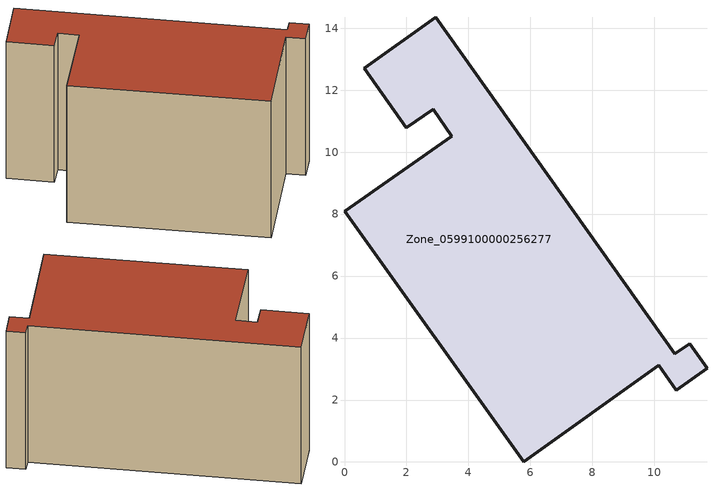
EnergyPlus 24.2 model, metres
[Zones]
Zone_0599100000256277
 floor ground (C_G): 2.94,14.36 10.66,3.49 11.14,3.82 11.7,3.03 10.71,2.32 10.14,3.12 5.79,0 0,8.1 3.46,10.51 2.86,11.38 1.99,10.78 0.64,12.71 z0
 wall outside (C_F): 11.7,3.03 11.14,3.82 10.66,3.49 2.94,14.36 0.64,12.71 1.99,10.78 2.86,11.38 3.46,10.51 0,8.1 5.79,0 10.14,3.12 10.71,2.32 11.7,3.03 z0:8.11
 roof outside (C_R): 10.66,3.49 2.94,14.36 0.64,12.71 1.99,10.78 2.86,11.38 3.46,10.51 0,8.1 5.79,0 10.14,3.12 10.71,2.32 11.7,3.03 11.14,3.82 z8.11
[BUILDING]
Pand.0599100000256277: North Axis=0; Terrain=City; Loads Convergence Tolerance Value=0.04; Temperature Convergence Tolerance Value=0.4; Solar Distribution=FullExterior; Maximum Number of Warmup Days=25; Minimum Number of Warmup Days=1
[Site:Location]
Rotterdam.The.Hague.AP_ZH_NLD Design_Conditions: Latitude=51.96; Longitude=4.45; Time Zone=1; Elevation=-4.5
[SITE:GROUNDTEMPERATURE:BUILDINGSURFACE]
18, 18, 18, 18, 18, 18, 18, 18, 18, 18, 18, 18
[MATERIAL] Thermal Absorptance=0.9; Solar Absorptance=0.7; Visible Absorptance=0.7
Name | Roughness | Thickness | Conductivity | Density | Specific Heat
G.TC.1975-1991 | MediumSmooth | 0.15 | 0.288461 | 540 | 1210
F.TC.1975-1991 | Rough | 0.3 | 0.230769 | 1920 | 840
R.TC.1975-1991 | MediumRough | 0.2 | 0.153846 | 1500 | 1000
[CONSTRUCTION]
C_G: G.TC.1975-1991
C_F: F.TC.1975-1991
C_R: R.TC.1975-1991
[ZONE]
Zone_0599100000256277: Type=1; Multiplier=1; Ceiling Height=Autocalculate; Volume=Autocalculate; Floor Area=autocalculate; Part of Total Floor Area=Yes
[ZONEINFILTRATION:DESIGNFLOWRATE]
Infil_Zone_0599100000256277: Zone or ZoneList or Space or SpaceList=Zone_0599100000256277; Schedule=AlwaysOn; Design Flow Rate Calculation Method=Flow/Area; Flow Rate per Floor Area=0.003; Constant Term Coefficient=1; Temperature Term Coefficient=0; Velocity Term Coefficient=0; Velocity Squared Term Coefficient=0
[HVACTEMPLATE:ZONE:IDEALLOADSAIRSYSTEM]
Zone_0599100000256277: Maximum Heating Supply Air Temperature=50; Minimum Cooling Supply Air Temperature=13; Maximum Heating Supply Air Humidity Ratio=0.0156; Minimum Cooling Supply Air Humidity Ratio=0.0077; Heating Limit=NoLimit; Cooling Limit=NoLimit; Dehumidification Control Type=ConstantSensibleHeatRatio; Cooling Sensible Heat Ratio=0.7; Dehumidification Setpoint=60; Humidification Control Type=None; Humidification Setpoint=30; Outdoor Air Method=None; Outdoor Air Flow Rate per Person=0.00944; Outdoor Air Flow Rate per Zone Floor Area=0; Outdoor Air Flow Rate per Zone=0; Demand Controlled Ventilation Type=None; Outdoor Air Economizer Type=NoEconomizer; Heat Recovery Type=None; Sensible Heat Recovery Effectiveness=0.7; Latent Heat Recovery Effectiveness=0.65
[ZONECONTROL:THERMOSTAT]
ThermostatControl_Zone_0599100000256277: Zone or ZoneList=Zone_0599100000256277; Control Type Schedule=DualSetpointControlType; Control 1=Thermostat_Zone_0599100000256277; Temperature Difference Between Cutout And Setpoint=0
[THERMOSTATSETPOINT:DUALSETPOINT]
Thermostat_Zone_0599100000256277: Heating Setpoint Temperature Schedule=HeatingSetpoint_Zone_0599100000256277; Cooling Setpoint Temperature Schedule=CoolingSetpoint_Zone_0599100000256277
[SCHEDULE:COMPACT]
HeatingSetpoint_Zone_0599100000256277: Through: 12/31, For: AllDays, Until: 24:00, 21
CoolingSetpoint_Zone_0599100000256277: Through: 12/31, For: AllDays, Until: 24:00, 24
DualSetpointControlType: Through: 12/31, For: AllDays, Until: 24:00, 4
AlwaysOn: Through: 12/31, For: AllDays, Until: 24:00, 1
